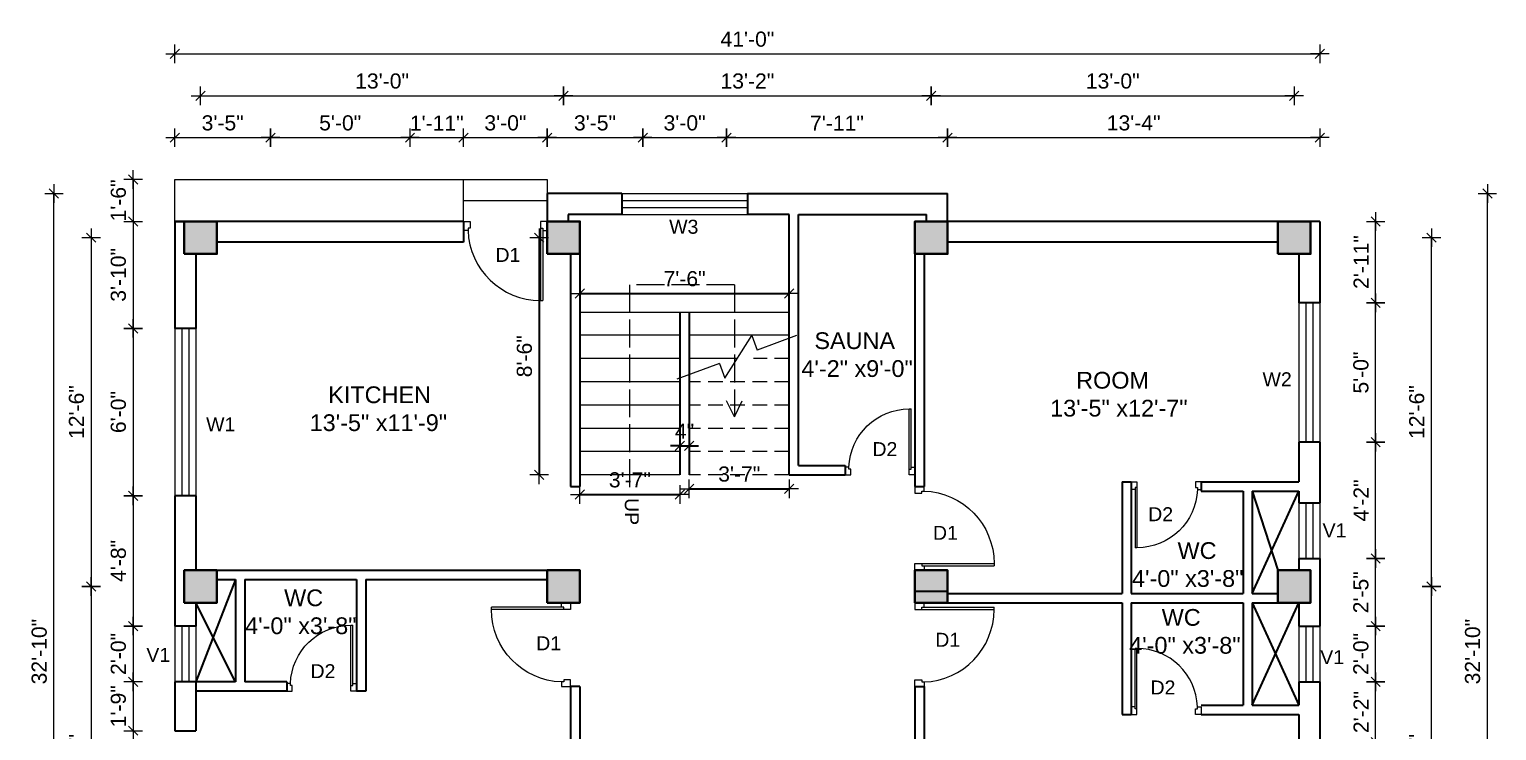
# Model space of a CAD drawing. Header units: inches. Extents: x 270915 to 273552, y 17064 to 18976.
# Drawn here: x 270915 to 271546, y 18674 to 18976 of the extents above; entities that cross this region are included whole.
import ezdxf

# ---------------------------------------------------------------- set-up
doc = ezdxf.new("R2010")
doc.units = ezdxf.units.IN
doc.header["$MEASUREMENT"] = 0
doc.header["$PDMODE"] = 35
doc.linetypes.add('ACAD_ISO02W100', pattern=[15, 12, -3])
doc.linetypes.add('DASHED', pattern=[19.05, 12.7, -6.35])
for name, color, linetype, lineweight in [('Column', 181, 'Continuous', 40), ('dimension', 141, 'Continuous', 18), ('Hatch', 9, 'Continuous', 9), ('Hidden', 254, 'ACAD_ISO02W100', 15), ('Stairs', 61, 'Continuous', 18), ('TEXT', 255, 'Continuous', 35), ('Walls', 11, 'Continuous', 35), ('Windows', 151, 'Continuous', 15)]:
    doc.layers.add(name, color=color, linetype=linetype, lineweight=lineweight)
doc.styles.add('arial', font='arial.ttf')
doc.styles.get("Standard").update_dxf_attribs({"font": 'arial.ttf'})
doc.dimstyles.new('1 96', dxfattribs={"dimtxt": 6.5, "dimasz": 4, "dimexe": 0, "dimexo": 0, "dimgap": 3, "dimtad": 1, "dimdec": 0, "dimzin": 11, "dimdsep": 46, "dimlunit": 3, "dimtxsty": 'arial', "dimblk": 'oblique', "dimcen": 4, "dimse1": 1, "dimse2": 1, "dimclrd": 256, "dimclre": 256, "dimclrt": 256, "dimadec": 0, "dimazin": 0, "dimtfac": 1, "dimtdec": 0, "dimtix": 1, "dimtmove": 0, "dimatfit": 3, "dimldrblk": 'Arrow2', "dimfxl": 1, "dimtolj": 1, "dimtzin": 0, "dimlwd": -1, "dimlwe": 9, "dimarcsym": 0})

# ---------------------------------------------------------------- blocks, each defined once
blk = doc.blocks.new('colm')
at = {"layer": 'Hatch'}
h = blk.add_hatch(color=256, dxfattribs=at)
h.dxf.hatch_style = 1
h.paths.add_polyline_path([(66705.71, 8319.73), (66705.71, 8307.73), (66717.71, 8307.73), (66717.71, 8319.73)])
at = {"layer": 'Column'}
blk.add_lwpolyline([(66705.71, 8307.73), (66717.71, 8307.73), (66717.71, 8319.73), (66705.71, 8319.73)], close=True, dxfattribs=at)
blk = doc.blocks.new('GFFGS')
at = {"layer": 'Windows'}
for p, q in [((97915.22, 19628.63), (97915.22, 19658.74)), ((97916.19, 19658.74), (97915.22, 19658.74)), ((97916.19, 19627.65), (97916.19, 19658.77)), ((97915.22, 19628.63), (97913.27, 19628.63)), ((97913.27, 19628.63), (97913.27, 19624.73)), ((97913.27, 19624.73), (97916.19, 19624.73)), ((97915.22, 19627.65), (97915.22, 19628.63)), ((97916.19, 19627.65), (97915.22, 19627.65)), ((97916.19, 19624.73), (97916.19, 19627.65)), ((97946.35, 19624.73), (97946.35, 19627.65)), ((97946.35, 19627.65), (97947.32, 19627.65)), ((97949.27, 19624.73), (97946.35, 19624.73)), ((97947.32, 19627.65), (97947.32, 19628.63)), ((97947.32, 19628.63), (97949.27, 19628.63)), ((97949.27, 19628.63), (97949.27, 19624.73))]:
    blk.add_line(p, q, dxfattribs=at)
blk.add_arc((97916.25, 19627.66), 31.08, 1.78005, 90.12347, dxfattribs=at)
blk = doc.blocks.new('oblique')
at = {"lineweight": 9}
for p, q in [((1, 0), (-1, 0)), ((-0.5, -0.5), (0.5, 0.5)), ((0, 1), (0, -1))]:
    blk.add_line(p, q, dxfattribs=at)
blk = doc.blocks.new('*D320')
at = {"layer": 'Defpoints', "color": 0, "transparency": 16777216}
for p in [(271145, 18947.5), (270989, 18893.5), (271145, 18893.5)]:
    blk.add_point(p, dxfattribs=at)
at = {"layer": 'dimension', "transparency": 16777216}
blk.add_line((270989, 18947.5), (271145, 18947.5), dxfattribs=at)
at = {"layer": 'dimension', "transparency": 16777216, "xscale": 4, "yscale": 4, "zscale": 4, "rotation": 180}
blk.add_blockref('oblique', (270989, 18947.5), dxfattribs=at)
at = {"layer": 'dimension', "transparency": 16777216, "xscale": 4, "yscale": 4, "zscale": 4}
blk.add_blockref('oblique', (271145, 18947.5), dxfattribs=at)
at = {"layer": 'dimension', "transparency": 16777216, "insert": (271067, 18953.82), "char_height": 6.5, "attachment_point": 5, "style": 'arial'}
blk.add_mtext('\\A1;13\'-0"', dxfattribs=at)
blk = doc.blocks.new('_Oblique')
at = {"color": 0, "linetype": 'ByBlock', "lineweight": -2}
blk.add_line((-0.5, -0.5), (0.5, 0.5), dxfattribs=at)
blk = doc.blocks.new('Arrow2')
for p, q in [((-4.1, 0.75), (-3.08, 0)), ((0, 0), (-4.1, 0.75)), ((-3.08, 0), (-4.1, -0.75)), ((-4.1, -0.75), (0, 0))]:
    blk.add_line(p, q)
blk.add_solid([(-4.1, 0.75), (0, 0), (-3.08, 0), (-4.1, -0.75)])
blk = doc.blocks.new('*D321')
at = {"layer": 'Defpoints', "color": 0, "transparency": 16777216}
for p in [(271303, 18947.5), (271145, 18893.5), (271303, 18893.5)]:
    blk.add_point(p, dxfattribs=at)
at = {"layer": 'dimension', "transparency": 16777216}
blk.add_line((271145, 18947.5), (271303, 18947.5), dxfattribs=at)
at = {"layer": 'dimension', "transparency": 16777216, "xscale": 4, "yscale": 4, "zscale": 4, "rotation": 180}
blk.add_blockref('oblique', (271145, 18947.5), dxfattribs=at)
at = {"layer": 'dimension', "transparency": 16777216, "xscale": 4, "yscale": 4, "zscale": 4}
blk.add_blockref('oblique', (271303, 18947.5), dxfattribs=at)
at = {"layer": 'dimension', "transparency": 16777216, "insert": (271224, 18953.82), "char_height": 6.5, "attachment_point": 5, "style": 'arial'}
blk.add_mtext('\\A1;13\'-2"', dxfattribs=at)
blk = doc.blocks.new('*D322')
at = {"layer": 'Defpoints', "color": 0, "transparency": 16777216}
for p in [(271459, 18947.5), (271303, 18893.5), (271459, 18893.5)]:
    blk.add_point(p, dxfattribs=at)
at = {"layer": 'dimension', "transparency": 16777216}
blk.add_line((271303, 18947.5), (271459, 18947.5), dxfattribs=at)
at = {"layer": 'dimension', "transparency": 16777216, "xscale": 4, "yscale": 4, "zscale": 4, "rotation": 180}
blk.add_blockref('oblique', (271303, 18947.5), dxfattribs=at)
at = {"layer": 'dimension', "transparency": 16777216, "xscale": 4, "yscale": 4, "zscale": 4}
blk.add_blockref('oblique', (271459, 18947.5), dxfattribs=at)
at = {"layer": 'dimension', "transparency": 16777216, "insert": (271381, 18953.82), "char_height": 6.5, "attachment_point": 5, "style": 'arial'}
blk.add_mtext('\\A1;13\'-0"', dxfattribs=at)
blk = doc.blocks.new('*D256')
at = {"layer": 'Defpoints', "color": 0, "transparency": 16777216}
for p in [(271470, 18965.5), (270978, 18893.5), (271470, 18893.5)]:
    blk.add_point(p, dxfattribs=at)
at = {"layer": 'dimension', "transparency": 16777216}
blk.add_line((270978, 18965.5), (271470, 18965.5), dxfattribs=at)
at = {"layer": 'dimension', "transparency": 16777216, "xscale": 4, "yscale": 4, "zscale": 4, "rotation": 180}
blk.add_blockref('oblique', (270978, 18965.5), dxfattribs=at)
at = {"layer": 'dimension', "transparency": 16777216, "xscale": 4, "yscale": 4, "zscale": 4}
blk.add_blockref('oblique', (271470, 18965.5), dxfattribs=at)
at = {"layer": 'dimension', "transparency": 16777216, "insert": (271224, 18971.82), "char_height": 6.5, "attachment_point": 5, "style": 'arial'}
blk.add_mtext('\\A1;41\'-0"', dxfattribs=at)
blk = doc.blocks.new('*D257')
at = {"layer": 'Defpoints', "color": 0, "transparency": 16777216}
for p in [(271019, 18929.5), (270978, 18893.5), (271019, 18893.5)]:
    blk.add_point(p, dxfattribs=at)
at = {"layer": 'dimension', "transparency": 16777216}
blk.add_line((270978, 18929.5), (271019, 18929.5), dxfattribs=at)
at = {"layer": 'dimension', "transparency": 16777216, "xscale": 4, "yscale": 4, "zscale": 4, "rotation": 180}
blk.add_blockref('oblique', (270978, 18929.5), dxfattribs=at)
at = {"layer": 'dimension', "transparency": 16777216, "xscale": 4, "yscale": 4, "zscale": 4}
blk.add_blockref('oblique', (271019, 18929.5), dxfattribs=at)
at = {"layer": 'dimension', "transparency": 16777216, "insert": (270998.5, 18935.82), "char_height": 6.5, "attachment_point": 5, "style": 'arial'}
blk.add_mtext('\\A1;3\'-5"', dxfattribs=at)
blk = doc.blocks.new('*D258')
at = {"layer": 'Defpoints', "color": 0, "transparency": 16777216}
for p in [(271079, 18929.5), (271019, 18893.5), (271079, 18893.5)]:
    blk.add_point(p, dxfattribs=at)
at = {"layer": 'dimension', "transparency": 16777216}
blk.add_line((271019, 18929.5), (271079, 18929.5), dxfattribs=at)
at = {"layer": 'dimension', "transparency": 16777216, "xscale": 4, "yscale": 4, "zscale": 4, "rotation": 180}
blk.add_blockref('oblique', (271019, 18929.5), dxfattribs=at)
at = {"layer": 'dimension', "transparency": 16777216, "xscale": 4, "yscale": 4, "zscale": 4}
blk.add_blockref('oblique', (271079, 18929.5), dxfattribs=at)
at = {"layer": 'dimension', "transparency": 16777216, "insert": (271049, 18935.82), "char_height": 6.5, "attachment_point": 5, "style": 'arial'}
blk.add_mtext('\\A1;5\'-0"', dxfattribs=at)
blk = doc.blocks.new('*D323')
at = {"layer": 'Defpoints', "color": 0, "transparency": 16777216}
for p in [(271102, 18929.5), (271079, 18893.5), (271102, 18893.5)]:
    blk.add_point(p, dxfattribs=at)
at = {"layer": 'dimension', "transparency": 16777216}
for p, q in [((271079, 18929.5), (271075, 18929.5)), ((271079, 18929.5), (271102, 18929.5)), ((271102, 18929.5), (271106, 18929.5))]:
    blk.add_line(p, q, dxfattribs=at)
at = {"layer": 'dimension', "transparency": 16777216, "xscale": 4, "yscale": 4, "zscale": 4}
blk.add_blockref('oblique', (271079, 18929.5), dxfattribs=at)
at = {"layer": 'dimension', "transparency": 16777216, "xscale": 4, "yscale": 4, "zscale": 4, "rotation": 180}
blk.add_blockref('oblique', (271102, 18929.5), dxfattribs=at)
at = {"layer": 'dimension', "transparency": 16777216, "insert": (271090.5, 18935.76), "char_height": 6.5, "attachment_point": 5, "style": 'arial'}
blk.add_mtext('\\A1;1\'-11"', dxfattribs=at)
blk = doc.blocks.new('*D324')
at = {"layer": 'Defpoints', "color": 0, "transparency": 16777216}
for p in [(271138, 18929.5), (271102, 18893.5), (271138, 18893.5)]:
    blk.add_point(p, dxfattribs=at)
at = {"layer": 'dimension', "transparency": 16777216}
blk.add_line((271102, 18929.5), (271138, 18929.5), dxfattribs=at)
at = {"layer": 'dimension', "transparency": 16777216, "xscale": 4, "yscale": 4, "zscale": 4, "rotation": 180}
blk.add_blockref('oblique', (271102, 18929.5), dxfattribs=at)
at = {"layer": 'dimension', "transparency": 16777216, "xscale": 4, "yscale": 4, "zscale": 4}
blk.add_blockref('oblique', (271138, 18929.5), dxfattribs=at)
at = {"layer": 'dimension', "transparency": 16777216, "insert": (271120, 18935.82), "char_height": 6.5, "attachment_point": 5, "style": 'arial'}
blk.add_mtext('\\A1;3\'-0"', dxfattribs=at)
blk = doc.blocks.new('*D325')
at = {"layer": 'Defpoints', "color": 0, "transparency": 16777216}
for p in [(271179, 18929.5), (271179, 18905.5), (271138, 18893.5)]:
    blk.add_point(p, dxfattribs=at)
at = {"layer": 'dimension', "transparency": 16777216}
blk.add_line((271138, 18929.5), (271179, 18929.5), dxfattribs=at)
at = {"layer": 'dimension', "transparency": 16777216, "xscale": 4, "yscale": 4, "zscale": 4, "rotation": 180}
blk.add_blockref('oblique', (271138, 18929.5), dxfattribs=at)
at = {"layer": 'dimension', "transparency": 16777216, "xscale": 4, "yscale": 4, "zscale": 4}
blk.add_blockref('oblique', (271179, 18929.5), dxfattribs=at)
at = {"layer": 'dimension', "transparency": 16777216, "insert": (271158.5, 18935.82), "char_height": 6.5, "attachment_point": 5, "style": 'arial'}
blk.add_mtext('\\A1;3\'-5"', dxfattribs=at)
blk = doc.blocks.new('*D326')
at = {"layer": 'Defpoints', "color": 0, "transparency": 16777216}
for p in [(271215, 18929.5), (271179, 18905.5), (271215, 18905.5)]:
    blk.add_point(p, dxfattribs=at)
at = {"layer": 'dimension', "transparency": 16777216}
blk.add_line((271179, 18929.5), (271215, 18929.5), dxfattribs=at)
at = {"layer": 'dimension', "transparency": 16777216, "xscale": 4, "yscale": 4, "zscale": 4, "rotation": 180}
blk.add_blockref('oblique', (271179, 18929.5), dxfattribs=at)
at = {"layer": 'dimension', "transparency": 16777216, "xscale": 4, "yscale": 4, "zscale": 4}
blk.add_blockref('oblique', (271215, 18929.5), dxfattribs=at)
at = {"layer": 'dimension', "transparency": 16777216, "insert": (271197, 18935.82), "char_height": 6.5, "attachment_point": 5, "style": 'arial'}
blk.add_mtext('\\A1;3\'-0"', dxfattribs=at)
blk = doc.blocks.new('*D327')
at = {"layer": 'Defpoints', "color": 0, "transparency": 16777216}
for p in [(271310, 18929.5), (271215, 18905.5), (271310, 18905.5)]:
    blk.add_point(p, dxfattribs=at)
at = {"layer": 'dimension', "transparency": 16777216}
blk.add_line((271215, 18929.5), (271310, 18929.5), dxfattribs=at)
at = {"layer": 'dimension', "transparency": 16777216, "xscale": 4, "yscale": 4, "zscale": 4, "rotation": 180}
blk.add_blockref('oblique', (271215, 18929.5), dxfattribs=at)
at = {"layer": 'dimension', "transparency": 16777216, "xscale": 4, "yscale": 4, "zscale": 4}
blk.add_blockref('oblique', (271310, 18929.5), dxfattribs=at)
at = {"layer": 'dimension', "transparency": 16777216, "insert": (271262.5, 18935.76), "char_height": 6.5, "attachment_point": 5, "style": 'arial'}
blk.add_mtext('\\A1;7\'-11"', dxfattribs=at)
blk = doc.blocks.new('*D328')
at = {"layer": 'Defpoints', "color": 0, "transparency": 16777216}
for p in [(271470, 18929.5), (271310, 18905.5), (271470, 18893.5)]:
    blk.add_point(p, dxfattribs=at)
at = {"layer": 'dimension', "transparency": 16777216}
blk.add_line((271310, 18929.5), (271470, 18929.5), dxfattribs=at)
at = {"layer": 'dimension', "transparency": 16777216, "xscale": 4, "yscale": 4, "zscale": 4, "rotation": 180}
blk.add_blockref('oblique', (271310, 18929.5), dxfattribs=at)
at = {"layer": 'dimension', "transparency": 16777216, "xscale": 4, "yscale": 4, "zscale": 4}
blk.add_blockref('oblique', (271470, 18929.5), dxfattribs=at)
at = {"layer": 'dimension', "transparency": 16777216, "insert": (271390, 18935.82), "char_height": 6.5, "attachment_point": 5, "style": 'arial'}
blk.add_mtext('\\A1;13\'-4"', dxfattribs=at)
blk = doc.blocks.new('*D329')
at = {"layer": 'Defpoints', "color": 0, "transparency": 16777216}
for p in [(270978, 18911.5), (270960, 18893.5), (270978, 18893.5)]:
    blk.add_point(p, dxfattribs=at)
at = {"layer": 'dimension', "transparency": 16777216}
for p, q in [((270960, 18911.5), (270960, 18915.5)), ((270960, 18911.5), (270960, 18893.5)), ((270960, 18893.5), (270960, 18889.5))]:
    blk.add_line(p, q, dxfattribs=at)
at = {"layer": 'dimension', "transparency": 16777216, "xscale": 4, "yscale": 4, "zscale": 4}
for p, rotation in [((270960, 18911.5), 270), ((270960, 18893.5), 90)]:
    blk.add_blockref('oblique', p, dxfattribs=dict(at, rotation=rotation))
at = {"layer": 'dimension', "transparency": 16777216, "insert": (270953.68, 18902.5), "char_height": 6.5, "attachment_point": 5, "rotation": 90, "style": 'arial'}
blk.add_mtext('\\A1;1\'-6"', dxfattribs=at)
blk = doc.blocks.new('*D330')
at = {"layer": 'Defpoints', "color": 0, "transparency": 16777216}
for p in [(270978, 18893.5), (270960, 18847.5), (270978, 18847.5)]:
    blk.add_point(p, dxfattribs=at)
at = {"layer": 'dimension', "transparency": 16777216}
blk.add_line((270960, 18893.5), (270960, 18847.5), dxfattribs=at)
at = {"layer": 'dimension', "transparency": 16777216, "xscale": 4, "yscale": 4, "zscale": 4}
for p, rotation in [((270960, 18893.5), 90), ((270960, 18847.5), 270)]:
    blk.add_blockref('oblique', p, dxfattribs=dict(at, rotation=rotation))
at = {"layer": 'dimension', "transparency": 16777216, "insert": (270953.68, 18870.5), "char_height": 6.5, "attachment_point": 5, "rotation": 90, "style": 'arial'}
blk.add_mtext('\\A1;3\'-10"', dxfattribs=at)
blk = doc.blocks.new('*D331')
at = {"layer": 'Defpoints', "color": 0, "transparency": 16777216}
for p in [(270978, 18847.5), (270960, 18775.5), (270978, 18775.5)]:
    blk.add_point(p, dxfattribs=at)
at = {"layer": 'dimension', "transparency": 16777216}
blk.add_line((270960, 18847.5), (270960, 18775.5), dxfattribs=at)
at = {"layer": 'dimension', "transparency": 16777216, "xscale": 4, "yscale": 4, "zscale": 4}
for p, rotation in [((270960, 18847.5), 90), ((270960, 18775.5), 270)]:
    blk.add_blockref('oblique', p, dxfattribs=dict(at, rotation=rotation))
at = {"layer": 'dimension', "transparency": 16777216, "insert": (270953.68, 18811.5), "char_height": 6.5, "attachment_point": 5, "rotation": 90, "style": 'arial'}
blk.add_mtext('\\A1;6\'-0"', dxfattribs=at)
blk = doc.blocks.new('*D332')
at = {"layer": 'Defpoints', "color": 0, "transparency": 16777216}
for p in [(270978, 18775.5), (270960, 18719.5), (270978, 18719.5)]:
    blk.add_point(p, dxfattribs=at)
at = {"layer": 'dimension', "transparency": 16777216}
blk.add_line((270960, 18775.5), (270960, 18719.5), dxfattribs=at)
at = {"layer": 'dimension', "transparency": 16777216, "xscale": 4, "yscale": 4, "zscale": 4}
for p, rotation in [((270960, 18775.5), 90), ((270960, 18719.5), 270)]:
    blk.add_blockref('oblique', p, dxfattribs=dict(at, rotation=rotation))
at = {"layer": 'dimension', "transparency": 16777216, "insert": (270953.68, 18747.5), "char_height": 6.5, "attachment_point": 5, "rotation": 90, "style": 'arial'}
blk.add_mtext('\\A1;4\'-8"', dxfattribs=at)
blk = doc.blocks.new('*D333')
at = {"layer": 'Defpoints', "color": 0, "transparency": 16777216}
for p in [(270978, 18719.5), (270960, 18695.5), (270978, 18695.5)]:
    blk.add_point(p, dxfattribs=at)
at = {"layer": 'dimension', "transparency": 16777216}
blk.add_line((270960, 18719.5), (270960, 18695.5), dxfattribs=at)
at = {"layer": 'dimension', "transparency": 16777216, "xscale": 4, "yscale": 4, "zscale": 4}
for p, rotation in [((270960, 18719.5), 90), ((270960, 18695.5), 270)]:
    blk.add_blockref('oblique', p, dxfattribs=dict(at, rotation=rotation))
at = {"layer": 'dimension', "transparency": 16777216, "insert": (270953.68, 18707.5), "char_height": 6.5, "attachment_point": 5, "rotation": 90, "style": 'arial'}
blk.add_mtext('\\A1;2\'-0"', dxfattribs=at)
blk = doc.blocks.new('*D334')
at = {"layer": 'Defpoints', "color": 0, "transparency": 16777216}
for p in [(270978, 18695.5), (270960, 18674.5), (270978, 18674.5)]:
    blk.add_point(p, dxfattribs=at)
at = {"layer": 'dimension', "transparency": 16777216}
for p, q in [((270960, 18695.5), (270960, 18699.5)), ((270960, 18695.5), (270960, 18674.5)), ((270960, 18674.5), (270960, 18670.5))]:
    blk.add_line(p, q, dxfattribs=at)
at = {"layer": 'dimension', "transparency": 16777216, "xscale": 4, "yscale": 4, "zscale": 4}
for p, rotation in [((270960, 18695.5), 270), ((270960, 18674.5), 90)]:
    blk.add_blockref('oblique', p, dxfattribs=dict(at, rotation=rotation))
at = {"layer": 'dimension', "transparency": 16777216, "insert": (270953.68, 18685), "char_height": 6.5, "attachment_point": 5, "rotation": 90, "style": 'arial'}
blk.add_mtext('\\A1;1\'-9"', dxfattribs=at)
blk = doc.blocks.new('*D335')
at = {"layer": 'Defpoints', "color": 0, "transparency": 16777216}
for p in [(270978, 18674.5), (270960, 18614.5), (270978, 18614.5)]:
    blk.add_point(p, dxfattribs=at)
at = {"layer": 'dimension', "transparency": 16777216}
blk.add_line((270960, 18674.5), (270960, 18614.5), dxfattribs=at)
at = {"layer": 'dimension', "transparency": 16777216, "xscale": 4, "yscale": 4, "zscale": 4}
for p, rotation in [((270960, 18674.5), 90), ((270960, 18614.5), 270)]:
    blk.add_blockref('oblique', p, dxfattribs=dict(at, rotation=rotation))
at = {"layer": 'dimension', "transparency": 16777216, "insert": (270953.68, 18644.5), "char_height": 6.5, "attachment_point": 5, "rotation": 90, "style": 'arial'}
blk.add_mtext('\\A1;5\'-0"', dxfattribs=at)
blk = doc.blocks.new('*D337')
at = {"layer": 'Defpoints', "color": 0, "transparency": 16777216}
for p in [(270982, 18886.5), (270942, 18736.5), (270982, 18736.5)]:
    blk.add_point(p, dxfattribs=at)
at = {"layer": 'dimension', "transparency": 16777216}
blk.add_line((270942, 18886.5), (270942, 18736.5), dxfattribs=at)
at = {"layer": 'dimension', "transparency": 16777216, "xscale": 4, "yscale": 4, "zscale": 4}
for p, rotation in [((270942, 18886.5), 90), ((270942, 18736.5), 270)]:
    blk.add_blockref('oblique', p, dxfattribs=dict(at, rotation=rotation))
at = {"layer": 'dimension', "transparency": 16777216, "insert": (270935.68, 18811.5), "char_height": 6.5, "attachment_point": 5, "rotation": 90, "style": 'arial'}
blk.add_mtext('\\A1;12\'-6"', dxfattribs=at)
blk = doc.blocks.new('*D338')
at = {"layer": 'Defpoints', "color": 0, "transparency": 16777216}
for p in [(270982, 18736.5), (270942, 18586.5), (270982, 18586.5)]:
    blk.add_point(p, dxfattribs=at)
at = {"layer": 'dimension', "transparency": 16777216}
blk.add_line((270942, 18736.5), (270942, 18586.5), dxfattribs=at)
at = {"layer": 'dimension', "transparency": 16777216, "xscale": 4, "yscale": 4, "zscale": 4}
for p, rotation in [((270942, 18736.5), 90), ((270942, 18586.5), 270)]:
    blk.add_blockref('oblique', p, dxfattribs=dict(at, rotation=rotation))
at = {"layer": 'dimension', "transparency": 16777216, "insert": (270935.68, 18661.5), "char_height": 6.5, "attachment_point": 5, "rotation": 90, "style": 'arial'}
blk.add_mtext('\\A1;12\'-6"', dxfattribs=at)
blk = doc.blocks.new('*D340')
at = {"layer": 'Defpoints', "color": 0, "transparency": 16777216}
for p in [(270926, 18905.5), (271224, 18905.5), (271224, 18511.5)]:
    blk.add_point(p, dxfattribs=at)
at = {"layer": 'dimension', "transparency": 16777216}
blk.add_line((270926, 18511.5), (270926, 18905.5), dxfattribs=at)
at = {"layer": 'dimension', "transparency": 16777216, "xscale": 4, "yscale": 4, "zscale": 4}
for p, rotation in [((270926, 18905.5), 90), ((270926, 18511.5), 270)]:
    blk.add_blockref('oblique', p, dxfattribs=dict(at, rotation=rotation))
at = {"layer": 'dimension', "transparency": 16777216, "insert": (270919.68, 18708.5), "char_height": 6.5, "attachment_point": 5, "rotation": 90, "style": 'arial'}
blk.add_mtext('\\A1;32\'-10"', dxfattribs=at)
blk = doc.blocks.new('*D311')
at = {"layer": 'Defpoints', "color": 0, "transparency": 16777216}
for p in [(271470, 18695.5), (271494, 18695.5), (271470, 18669.5)]:
    blk.add_point(p, dxfattribs=at)
at = {"layer": 'dimension', "transparency": 16777216}
blk.add_line((271494, 18669.5), (271494, 18695.5), dxfattribs=at)
at = {"layer": 'dimension', "transparency": 16777216, "xscale": 4, "yscale": 4, "zscale": 4}
for p, rotation in [((271494, 18695.5), 90), ((271494, 18669.5), 270)]:
    blk.add_blockref('oblique', p, dxfattribs=dict(at, rotation=rotation))
at = {"layer": 'dimension', "transparency": 16777216, "insert": (271487.74, 18682.5), "char_height": 6.5, "attachment_point": 5, "rotation": 90, "style": 'arial'}
blk.add_mtext('\\A1;2\'-2"', dxfattribs=at)
blk = doc.blocks.new('*D312')
at = {"layer": 'Defpoints', "color": 0, "transparency": 16777216}
for p in [(271470, 18719.5), (271494, 18719.5), (271470, 18695.5)]:
    blk.add_point(p, dxfattribs=at)
at = {"layer": 'dimension', "transparency": 16777216}
blk.add_line((271494, 18695.5), (271494, 18719.5), dxfattribs=at)
at = {"layer": 'dimension', "transparency": 16777216, "xscale": 4, "yscale": 4, "zscale": 4}
for p, rotation in [((271494, 18719.5), 90), ((271494, 18695.5), 270)]:
    blk.add_blockref('oblique', p, dxfattribs=dict(at, rotation=rotation))
at = {"layer": 'dimension', "transparency": 16777216, "insert": (271487.68, 18707.5), "char_height": 6.5, "attachment_point": 5, "rotation": 90, "style": 'arial'}
blk.add_mtext('\\A1;2\'-0"', dxfattribs=at)
blk = doc.blocks.new('*D313')
at = {"layer": 'Defpoints', "color": 0, "transparency": 16777216}
for p in [(271470, 18748.5), (271494, 18748.5), (271470, 18719.5)]:
    blk.add_point(p, dxfattribs=at)
at = {"layer": 'dimension', "transparency": 16777216}
blk.add_line((271494, 18719.5), (271494, 18748.5), dxfattribs=at)
at = {"layer": 'dimension', "transparency": 16777216, "xscale": 4, "yscale": 4, "zscale": 4}
for p, rotation in [((271494, 18748.5), 90), ((271494, 18719.5), 270)]:
    blk.add_blockref('oblique', p, dxfattribs=dict(at, rotation=rotation))
at = {"layer": 'dimension', "transparency": 16777216, "insert": (271487.68, 18734), "char_height": 6.5, "attachment_point": 5, "rotation": 90, "style": 'arial'}
blk.add_mtext('\\A1;2\'-5"', dxfattribs=at)
blk = doc.blocks.new('*D314')
at = {"layer": 'Defpoints', "color": 0, "transparency": 16777216}
for p in [(271470, 18798.5), (271494, 18798.5), (271470, 18748.5)]:
    blk.add_point(p, dxfattribs=at)
at = {"layer": 'dimension', "transparency": 16777216}
blk.add_line((271494, 18748.5), (271494, 18798.5), dxfattribs=at)
at = {"layer": 'dimension', "transparency": 16777216, "xscale": 4, "yscale": 4, "zscale": 4}
for p, rotation in [((271494, 18798.5), 90), ((271494, 18748.5), 270)]:
    blk.add_blockref('oblique', p, dxfattribs=dict(at, rotation=rotation))
at = {"layer": 'dimension', "transparency": 16777216, "insert": (271487.74, 18773.5), "char_height": 6.5, "attachment_point": 5, "rotation": 90, "style": 'arial'}
blk.add_mtext('\\A1;4\'-2"', dxfattribs=at)
blk = doc.blocks.new('*D315')
at = {"layer": 'Defpoints', "color": 0, "transparency": 16777216}
for p in [(271470, 18858.5), (271494, 18858.5), (271470, 18798.5)]:
    blk.add_point(p, dxfattribs=at)
at = {"layer": 'dimension', "transparency": 16777216}
blk.add_line((271494, 18798.5), (271494, 18858.5), dxfattribs=at)
at = {"layer": 'dimension', "transparency": 16777216, "xscale": 4, "yscale": 4, "zscale": 4}
for p, rotation in [((271494, 18858.5), 90), ((271494, 18798.5), 270)]:
    blk.add_blockref('oblique', p, dxfattribs=dict(at, rotation=rotation))
at = {"layer": 'dimension', "transparency": 16777216, "insert": (271487.68, 18828.5), "char_height": 6.5, "attachment_point": 5, "rotation": 90, "style": 'arial'}
blk.add_mtext('\\A1;5\'-0"', dxfattribs=at)
blk = doc.blocks.new('*D316')
at = {"layer": 'Defpoints', "color": 0, "transparency": 16777216}
for p in [(271470, 18893.5), (271494, 18893.5), (271470, 18858.5)]:
    blk.add_point(p, dxfattribs=at)
at = {"layer": 'dimension', "transparency": 16777216}
blk.add_line((271494, 18858.5), (271494, 18893.5), dxfattribs=at)
at = {"layer": 'dimension', "transparency": 16777216, "xscale": 4, "yscale": 4, "zscale": 4}
for p, rotation in [((271494, 18893.5), 90), ((271494, 18858.5), 270)]:
    blk.add_blockref('oblique', p, dxfattribs=dict(at, rotation=rotation))
at = {"layer": 'dimension', "transparency": 16777216, "insert": (271487.74, 18876), "char_height": 6.5, "attachment_point": 5, "rotation": 90, "style": 'arial'}
blk.add_mtext('\\A1;2\'-11"', dxfattribs=at)
blk = doc.blocks.new('*D317')
at = {"layer": 'Defpoints', "color": 0, "transparency": 16777216}
for p in [(271466, 18736.5), (271518, 18736.5), (271466, 18586.5)]:
    blk.add_point(p, dxfattribs=at)
at = {"layer": 'dimension', "transparency": 16777216}
blk.add_line((271518, 18586.5), (271518, 18736.5), dxfattribs=at)
at = {"layer": 'dimension', "transparency": 16777216, "xscale": 4, "yscale": 4, "zscale": 4}
for p, rotation in [((271518, 18736.5), 90), ((271518, 18586.5), 270)]:
    blk.add_blockref('oblique', p, dxfattribs=dict(at, rotation=rotation))
at = {"layer": 'dimension', "transparency": 16777216, "insert": (271511.68, 18661.5), "char_height": 6.5, "attachment_point": 5, "rotation": 90, "style": 'arial'}
blk.add_mtext('\\A1;12\'-6"', dxfattribs=at)
blk = doc.blocks.new('*D318')
at = {"layer": 'Defpoints', "color": 0, "transparency": 16777216}
for p in [(271466, 18886.5), (271518, 18886.5), (271466, 18736.5)]:
    blk.add_point(p, dxfattribs=at)
at = {"layer": 'dimension', "transparency": 16777216}
blk.add_line((271518, 18736.5), (271518, 18886.5), dxfattribs=at)
at = {"layer": 'dimension', "transparency": 16777216, "xscale": 4, "yscale": 4, "zscale": 4}
for p, rotation in [((271518, 18886.5), 90), ((271518, 18736.5), 270)]:
    blk.add_blockref('oblique', p, dxfattribs=dict(at, rotation=rotation))
at = {"layer": 'dimension', "transparency": 16777216, "insert": (271511.68, 18811.5), "char_height": 6.5, "attachment_point": 5, "rotation": 90, "style": 'arial'}
blk.add_mtext('\\A1;12\'-6"', dxfattribs=at)
blk = doc.blocks.new('*D319')
at = {"layer": 'Defpoints', "color": 0, "transparency": 16777216}
for p in [(271310, 18905.5), (271542, 18905.5), (271310, 18511.5)]:
    blk.add_point(p, dxfattribs=at)
at = {"layer": 'dimension', "transparency": 16777216}
blk.add_line((271542, 18511.5), (271542, 18905.5), dxfattribs=at)
at = {"layer": 'dimension', "transparency": 16777216, "xscale": 4, "yscale": 4, "zscale": 4}
for p, rotation in [((271542, 18905.5), 90), ((271542, 18511.5), 270)]:
    blk.add_blockref('oblique', p, dxfattribs=dict(at, rotation=rotation))
at = {"layer": 'dimension', "transparency": 16777216, "insert": (271535.68, 18708.5), "char_height": 6.5, "attachment_point": 5, "rotation": 90, "style": 'arial'}
blk.add_mtext('\\A1;32\'-10"', dxfattribs=at)
blk = doc.blocks.new('*D454')
at = {"layer": 'Defpoints', "color": 0, "transparency": 16777216}
for p in [(271152, 18784.5), (271195, 18784.5), (271195, 18776)]:
    blk.add_point(p, dxfattribs=at)
at = {"layer": 'Walls', "transparency": 16777216}
blk.add_line((271152, 18776), (271195, 18776), dxfattribs=at)
at = {"layer": 'Walls', "transparency": 16777216, "xscale": 4, "yscale": 4, "zscale": 4, "rotation": 180}
blk.add_blockref('oblique', (271152, 18776), dxfattribs=at)
at = {"layer": 'Walls', "transparency": 16777216, "xscale": 4, "yscale": 4, "zscale": 4}
blk.add_blockref('oblique', (271195, 18776), dxfattribs=at)
at = {"layer": 'Walls', "transparency": 16777216, "insert": (271173.5, 18782.32), "char_height": 6.5, "attachment_point": 5, "style": 'arial'}
blk.add_mtext('\\A1;3\'-7"', dxfattribs=at)
blk = doc.blocks.new('*D274')
at = {"layer": 'Defpoints', "color": 0, "transparency": 16777216}
for p in [(271242, 18862.5), (271152, 18854.5), (271242, 18854.5)]:
    blk.add_point(p, dxfattribs=at)
at = {"layer": 'Walls', "transparency": 16777216}
blk.add_line((271152, 18862.5), (271242, 18862.5), dxfattribs=at)
at = {"layer": 'Walls', "transparency": 16777216, "xscale": 4, "yscale": 4, "zscale": 4, "rotation": 180}
blk.add_blockref('oblique', (271152, 18862.5), dxfattribs=at)
at = {"layer": 'Walls', "transparency": 16777216, "xscale": 4, "yscale": 4, "zscale": 4}
blk.add_blockref('oblique', (271242, 18862.5), dxfattribs=at)
at = {"layer": 'Walls', "transparency": 16777216, "insert": (271197, 18868.82), "char_height": 6.5, "attachment_point": 5, "style": 'arial'}
blk.add_mtext('\\A1;7\'-6"', dxfattribs=at)
blk = doc.blocks.new('*D275')
at = {"layer": 'Defpoints', "color": 0, "transparency": 16777216}
for p in [(271152, 18886.5), (271134.5, 18784.5), (271152, 18784.5)]:
    blk.add_point(p, dxfattribs=at)
at = {"layer": 'Walls', "transparency": 16777216}
blk.add_line((271134.5, 18886.5), (271134.5, 18784.5), dxfattribs=at)
at = {"layer": 'Walls', "transparency": 16777216, "xscale": 4, "yscale": 4, "zscale": 4}
for p, rotation in [((271134.5, 18886.5), 90), ((271134.5, 18784.5), 270)]:
    blk.add_blockref('oblique', p, dxfattribs=dict(at, rotation=rotation))
at = {"layer": 'Walls', "transparency": 16777216, "insert": (271128.18, 18835.5), "char_height": 6.5, "attachment_point": 5, "rotation": 90, "style": 'arial'}
blk.add_mtext('\\A1;8\'-6"', dxfattribs=at)
blk = doc.blocks.new('*D276')
at = {"layer": 'Defpoints', "color": 0, "transparency": 16777216}
for p in [(271195, 18794.5), (271199, 18797), (271199, 18794.5)]:
    blk.add_point(p, dxfattribs=at)
at = {"layer": 'Walls', "transparency": 16777216}
for p, q in [((271195, 18797), (271191, 18797)), ((271195, 18797), (271199, 18797)), ((271199, 18797), (271203, 18797))]:
    blk.add_line(p, q, dxfattribs=at)
at = {"layer": 'Walls', "transparency": 16777216, "xscale": 4, "yscale": 4, "zscale": 4}
blk.add_blockref('oblique', (271195, 18797), dxfattribs=at)
at = {"layer": 'Walls', "transparency": 16777216, "xscale": 4, "yscale": 4, "zscale": 4, "rotation": 180}
blk.add_blockref('oblique', (271199, 18797), dxfattribs=at)
at = {"layer": 'Walls', "transparency": 16777216, "insert": (271197, 18803.25), "char_height": 6.5, "attachment_point": 5, "style": 'arial'}
blk.add_mtext('\\A1;4"', dxfattribs=at)
blk = doc.blocks.new('*D277')
at = {"layer": 'Defpoints', "color": 0, "transparency": 16777216}
for p in [(271199, 18784.5), (271242, 18784.5), (271242, 18778.5)]:
    blk.add_point(p, dxfattribs=at)
at = {"layer": 'Walls', "transparency": 16777216}
blk.add_line((271199, 18778.5), (271242, 18778.5), dxfattribs=at)
at = {"layer": 'Walls', "transparency": 16777216, "xscale": 4, "yscale": 4, "zscale": 4, "rotation": 180}
blk.add_blockref('oblique', (271199, 18778.5), dxfattribs=at)
at = {"layer": 'Walls', "transparency": 16777216, "xscale": 4, "yscale": 4, "zscale": 4}
blk.add_blockref('oblique', (271242, 18778.5), dxfattribs=at)
at = {"layer": 'Walls', "transparency": 16777216, "insert": (271220.5, 18784.82), "char_height": 6.5, "attachment_point": 5, "style": 'arial'}
blk.add_mtext('\\A1;3\'-7"', dxfattribs=at)

msp = doc.modelspace()

# ---------------------------------------------------------------- linework, layer by layer
at = {"layer": 'Column'}
for points in [[(270982, 18879.5), (270996, 18879.5), (270996, 18893.5), (270982, 18893.5)], [(271138, 18879.5), (271152, 18879.5), (271152, 18893.5), (271138, 18893.5)], [(271296, 18879.5), (271310, 18879.5), (271310, 18893.5), (271296, 18893.5)], [(271452, 18879.5), (271466, 18879.5), (271466, 18893.5), (271452, 18893.5)], [(270982, 18729.5), (270996, 18729.5), (270996, 18743.5), (270982, 18743.5)], [(271138, 18729.5), (271152, 18729.5), (271152, 18743.5), (271138, 18743.5)], [(271296, 18729.5), (271310, 18729.5), (271310, 18743.5), (271296, 18743.5)], [(271452, 18729.5), (271466, 18729.5), (271466, 18743.5), (271452, 18743.5)]]:
    msp.add_lwpolyline(points, close=True, dxfattribs=at)
at = {"layer": 'Hidden'}
for p, q in [((271218.4, 18866.27), (271173.4, 18866.27)), ((271173.4, 18866.27), (271173.4, 18775.82)), ((271218.4, 18866.27), (271218.4, 18809.39)), ((271218.4, 18809.39), (271214.98, 18816.32)), ((271218.4, 18809.39), (271221.82, 18816.32))]:
    msp.add_line(p, q, dxfattribs=at)
at = {"layer": 'Stairs'}
for p, q in [((270978, 18893.5), (270978, 18911.5)), ((270978, 18911.5), (271138, 18911.5)), ((271102, 18893.5), (271102, 18911.5)), ((271138, 18911.5), (271138, 18905.5)), ((271102, 18902.5), (271138, 18902.5)), ((271152, 18854.5), (271242, 18854.5)), ((271195, 18844.5), (271152, 18844.5)), ((271242, 18844.5), (271199, 18844.5)), ((271214.3, 18826.03), (271225.86, 18844.48)), ((271225.86, 18844.48), (271228.14, 18838.19)), ((271245.16, 18844.37), (271228.14, 18838.19)), ((271195, 18834.5), (271152, 18834.5)), ((271212.01, 18832.33), (271193.61, 18825.64)), ((271219.6, 18834.5), (271199, 18834.5)), ((271212.01, 18832.33), (271214.3, 18826.03)), ((271195, 18824.5), (271152, 18824.5)), ((271195, 18814.5), (271152, 18814.5)), ((271195, 18804.5), (271152, 18804.5)), ((271195, 18794.5), (271152, 18794.5)), ((271195, 18784.5), (271152, 18784.5))]:
    msp.add_line(p, q, dxfattribs=at)
at = {"layer": 'Stairs', "linetype": 'DASHED', "ltscale": 0.5}
for p, q in [((271242, 18834.5), (271226.56, 18834.5)), ((271242, 18824.5), (271199, 18824.5)), ((271242, 18814.5), (271199, 18814.5)), ((271242, 18804.5), (271199, 18804.5)), ((271242, 18794.5), (271199, 18794.5)), ((271242, 18784.5), (271199, 18784.5))]:
    msp.add_line(p, q, dxfattribs=at)
at = {"layer": 'Walls'}
for p, q in [((271170, 18905.5), (271138, 18905.5)), ((271138, 18905.5), (271138, 18893.5)), ((271170, 18905.5), (271170, 18896.5)), ((271224, 18905.5), (271224, 18896.5)), ((271224, 18905.5), (271310, 18905.5)), ((271310, 18893.5), (271310, 18905.5)), ((271102, 18893.5), (270978, 18893.5)), ((270978, 18893.5), (270978, 18847.5)), ((270978, 18893.5), (270996, 18893.5)), ((271102, 18893.5), (271102, 18884.5)), ((271170, 18896.5), (271147, 18896.5)), ((271147, 18896.5), (271147, 18893.5)), ((271242, 18896.5), (271224, 18896.5)), ((271242, 18784.5), (271242, 18896.5)), ((271246, 18788.5), (271246, 18896.5)), ((271246, 18896.5), (271301, 18896.5)), ((271470, 18893.5), (271296, 18893.5)), ((271301, 18893.5), (271301, 18896.5)), ((271470, 18893.5), (271470, 18858.5)), ((271102, 18884.5), (270996, 18884.5)), ((271452, 18884.5), (271310, 18884.5)), ((270987, 18879.5), (270987, 18847.5)), ((271148, 18879.5), (271148, 18779.5)), ((271152, 18879.5), (271152, 18779.5)), ((271296, 18879.5), (271296, 18779.5)), ((271300, 18879.5), (271300, 18779.5)), ((271461, 18879.5), (271461, 18858.5)), ((271470, 18858.5), (271461, 18858.5)), ((271195, 18854.5), (271195, 18784.5)), ((271199, 18854.5), (271199, 18784.5)), ((270987, 18847.5), (270978, 18847.5)), ((271461, 18798.5), (271461, 18781.5)), ((271470, 18798.5), (271461, 18798.5)), ((271470, 18798.5), (271470, 18772.5)), ((271246, 18788.5), (271266, 18788.5)), ((271266, 18788.5), (271266, 18784.5)), ((271148, 18779.5), (271152, 18779.5)), ((271242, 18784.5), (271266, 18784.5)), ((271296, 18779.5), (271300, 18779.5)), ((271385, 18781.5), (271389, 18781.5)), ((271385, 18781.5), (271385, 18733.5)), ((271389, 18781.5), (271389, 18733.5)), ((271419, 18781.5), (271461, 18781.5)), ((271419, 18781.5), (271419, 18777.5)), ((270978, 18775.5), (270978, 18719.5)), ((270987, 18775.5), (270978, 18775.5)), ((270987, 18775.5), (270987, 18743.5)), ((271419, 18777.5), (271437, 18777.5)), ((271437, 18777.5), (271437, 18733.5)), ((271441, 18777.5), (271461, 18777.5)), ((271441, 18777.5), (271441, 18733.5)), ((271441, 18733.5), (271461, 18777.5)), ((271441, 18777.5), (271452, 18743.5)), ((271461, 18777.5), (271461, 18772.5)), ((271461, 18772.5), (271470, 18772.5)), ((271461, 18748.5), (271461, 18743.5)), ((271461, 18748.5), (271470, 18748.5)), ((271470, 18748.5), (271470, 18719.5)), ((270996, 18743.5), (271138, 18743.5)), ((271004, 18739.5), (270987, 18695.5)), ((270996, 18739.5), (271004, 18739.5)), ((271004, 18739.5), (271004, 18695.5)), ((271008, 18739.5), (271056, 18739.5)), ((271008, 18739.5), (271008, 18695.5)), ((271056, 18739.5), (271056, 18691.5)), ((271060, 18739.5), (271138, 18739.5)), ((271060, 18739.5), (271060, 18691.5)), ((270987, 18729.5), (270987, 18719.5)), ((271004, 18695.5), (270987, 18729.5)), ((271296, 18734.5), (271310, 18734.5)), ((271310, 18733.5), (271385, 18733.5)), ((271310, 18729.5), (271385, 18729.5)), ((271385, 18729.5), (271385, 18681.5)), ((271389, 18733.5), (271437, 18733.5)), ((271389, 18729.5), (271437, 18729.5)), ((271389, 18729.5), (271389, 18681.5)), ((271437, 18729.5), (271437, 18685.5)), ((271441, 18733.5), (271452, 18733.5)), ((271441, 18729.5), (271452, 18729.5)), ((271441, 18729.5), (271441, 18685.5)), ((271441, 18685.5), (271461, 18729.5)), ((271441, 18729.5), (271461, 18685.5)), ((271461, 18729.5), (271461, 18719.5)), ((270987, 18719.5), (270978, 18719.5)), ((271461, 18719.5), (271470, 18719.5)), ((270978, 18695.5), (270978, 18674.5)), ((270987, 18695.5), (270978, 18695.5)), ((270987, 18695.5), (270987, 18674.5)), ((271004, 18695.5), (270987, 18695.5)), ((271026, 18691.5), (270987, 18691.5)), ((271026, 18695.5), (271008, 18695.5)), ((271026, 18695.5), (271026, 18691.5)), ((271060, 18691.5), (271056, 18691.5)), ((271148, 18693.5), (271148, 18593.5)), ((271152, 18693.5), (271148, 18693.5)), ((271152, 18693.5), (271152, 18593.5)), ((271296, 18693.5), (271296, 18593.5)), ((271296, 18693.5), (271300, 18693.5)), ((271300, 18693.5), (271300, 18593.5)), ((271461, 18695.5), (271461, 18685.5)), ((271461, 18695.5), (271470, 18695.5)), ((271470, 18695.5), (271470, 18669.5)), ((271419, 18685.5), (271437, 18685.5)), ((271441, 18685.5), (271461, 18685.5)), ((271385, 18681.5), (271389, 18681.5)), ((271419, 18681.5), (271461, 18681.5)), ((271461, 18681.5), (271461, 18669.5)), ((270978, 18674.5), (270987, 18674.5))]:
    msp.add_line(p, q, dxfattribs=at)
at = {"layer": 'Windows'}
for p, q in [((271170, 18905.5), (271224, 18905.5)), ((271170, 18902.5), (271224, 18902.5)), ((271170, 18899.5), (271224, 18899.5)), ((271170, 18896.5), (271224, 18896.5)), ((271461, 18858.5), (271461, 18798.5)), ((271464, 18858.5), (271464, 18798.5)), ((271467, 18858.5), (271467, 18798.5)), ((271470, 18858.5), (271470, 18798.5)), ((270978, 18847.5), (270978, 18775.5)), ((270981, 18847.5), (270981, 18775.5)), ((270984, 18847.5), (270984, 18775.5)), ((270987, 18847.5), (270987, 18775.5)), ((271461, 18772.5), (271461, 18748.5)), ((271464, 18772.5), (271464, 18748.5)), ((271467, 18772.5), (271467, 18748.5)), ((271470, 18772.5), (271470, 18748.5)), ((270978, 18719.5), (270978, 18695.5)), ((270981, 18719.5), (270981, 18695.5)), ((270984, 18719.5), (270984, 18695.5)), ((270987, 18719.5), (270987, 18695.5)), ((271461, 18719.5), (271461, 18695.5)), ((271464, 18719.5), (271464, 18695.5)), ((271467, 18719.5), (271467, 18695.5)), ((271470, 18719.5), (271470, 18695.5))]:
    msp.add_line(p, q, dxfattribs=at)

# ---------------------------------------------------------------- block references
at = {"layer": 'Column', "xscale": 1.166666666668081, "yscale": 1.166666666668081, "zscale": 1.166666666668081}
for p in [(193158.68, 9187.15), (193314.68, 9187.15), (193472.68, 9187.15), (193628.68, 9187.15), (193158.68, 9037.15), (193314.68, 9037.15), (193472.68, 9037.15), (193628.68, 9037.15)]:
    msp.add_blockref('colm', p, dxfattribs=at)
at = {"layer": 'Windows'}
for p, rotation in [((369051.27, 38518.23), 180), ((251671.27, 116642.77), 270)]:
    msp.add_blockref('GFFGS', p, dxfattribs=dict(at, rotation=rotation))
at = {"layer": 'Windows', "yscale": 0.8333333333333334, "zscale": 0.8333333333333334}
for p, xscale in [((352890.39, 2430.56), -0.8333333333333334), ((352650.39, 2337.56), -0.8333333333333334), ((189794.61, 2327.56), 0.8333333333333334)]:
    msp.add_blockref('GFFGS', p, dxfattribs=dict(at, xscale=xscale))
at = {"layer": 'Windows', "xscale": -1}
for p, rotation in [((251671.27, -79169.77), 270), ((290772.73, 116642.77), 90)]:
    msp.add_blockref('GFFGS', p, dxfattribs=dict(at, rotation=rotation))
at = {"layer": 'Windows', "xscale": -0.8333333333333334, "yscale": 0.8333333333333334, "zscale": 0.8333333333333334, "rotation": 180}
msp.add_blockref('GFFGS', (189794.61, 35135.44), dxfattribs=at)

# ---------------------------------------------------------------- texts
at = {"layer": 'TEXT'}
for s, width, gutter_width, heights, insert, char_height, attachment_point in [('W3', 18.7269, 1, [0], (271202.95, 18888.1), 6, 9), ('D1', 18.7269, 1, [0], (271126.45, 18876.08), 6, 9), ('                  SAUNA\\P                4\'-2" x9\'-0"', 134.7361, 1.2, [0], (271202.5, 18826.5), 7.2, 7), ('                  ROOM\\P              13\'-5" x12\'-7"', 134.7361, 1.2, [0], (271315, 18809.48), 7.2, 7), ('W2', 18.7269, 1, [3.83], (271457.95, 18822.6), 6, 9), ('\\pi44.30938; KITCHEN\\P\\pi0;              13\'-5" x11\'-9"', 134.7361, 1.2, [0], (270996.76, 18803.24), 7.2, 7), ('W1', 18.7269, 1, [3.83], (271003.95, 18803.24), 6, 9), ('D2', 18.7269, 1, [0], (271288.45, 18792.58), 6, 9), ('D2', 18.7269, 1, [0], (271406.95, 18764.58), 6, 9), ('D1', 18.7269, 1, [0], (271314.45, 18756.58), 6, 9), ('V1', 18.7269, 1, [0], (271481.45, 18757.6), 6, 9), ('        WC\\P 4\'-0" x3\'-8"', 71.3, 1.2, [0], (271386.5, 18736.24), 7.2, 7), ('        WC\\P  4\'-0" x3\'-8"', 71.3, 1.2, [0], (271002.56, 18715.92), 7.2, 7), ('        WC\\P   4\'-0" x3\'-8"', 71.3, 1.2, [0], (271379.7, 18707.5), 7.2, 7), ('D1', 18.7269, 1, [0], (271315.45, 18710.58), 6, 9), ('V1', 18.7269, 1, [0], (270975.95, 18704.1), 6, 9), ('D1', 18.7269, 1, [0], (271143.95, 18709.08), 6, 9), ('V1', 18.7269, 1, [0], (271480.45, 18703.1), 6, 9), ('D2', 18.7269, 1, [0], (271046.95, 18697.08), 6, 9), ('D2', 18.7269, 1, [0], (271407.95, 18690.08), 6, 9)]:
    msp.add_mtext_dynamic_manual_height_columns(s, width=width, gutter_width=gutter_width, heights=heights, dxfattribs=dict(at, insert=insert, char_height=char_height, attachment_point=attachment_point))
at = {"layer": 'TEXT', "insert": (271177.34, 18778.59), "char_height": 6, "attachment_point": 1, "rotation": 270}
msp.add_mtext_dynamic_manual_height_columns('\\pi4.0531;UP', width=18.7269, gutter_width=1, heights=[0], dxfattribs=at)

# ---------------------------------------------------------------- dimensions: what is measured, and where the dimension line sits
at = {"layer": 'dimension'}
for p1, p2, distance, picture, middle in [((270978, 18893.5), (271470, 18893.5), 72, '*D256', (271224, 18971.82)), ((270989, 18893.5), (271145, 18893.5), 54, '*D320', (271067, 18953.82)), ((270978, 18893.5), (271019, 18893.5), 36, '*D257', (270998.5, 18935.82)), ((270978, 18911.5), (270978, 18893.5), -18, '*D329', (270953.68, 18902.5)), ((271224, 18511.5), (271224, 18905.5), 298, '*D340', (270919.68, 18708.5)), ((271310, 18511.5), (271310, 18905.5), -232, '*D319', (271535.68, 18708.5)), ((270982, 18886.5), (270982, 18736.5), -40, '*D337', (270935.68, 18811.5)), ((271466, 18586.5), (271466, 18736.5), -52, '*D317', (271511.68, 18661.5))]:
    dim = msp.add_aligned_dim(p1=p1, p2=p2, distance=distance, dimstyle='1 96', dxfattribs=at)
    dim.commit()
    dim.dimension.update_dxf_attribs({"geometry": picture, "text_midpoint": middle})
for base, p1, p2, angle, picture, middle in [((271303, 18947.5), (271145, 18893.5), (271303, 18893.5), 180, '*D321', (271224, 18953.82)), ((271459, 18947.5), (271303, 18893.5), (271459, 18893.5), 180, '*D322', (271381, 18953.82)), ((271079, 18929.5), (271019, 18893.5), (271079, 18893.5), 180, '*D258', (271049, 18935.82)), ((271102, 18929.5), (271079, 18893.5), (271102, 18893.5), 180, '*D323', (271090.5, 18935.76)), ((271138, 18929.5), (271102, 18893.5), (271138, 18893.5), 180, '*D324', (271120, 18935.82)), ((271179, 18929.5), (271138, 18893.5), (271179, 18905.5), 180, '*D325', (271158.5, 18935.82)), ((271215, 18929.5), (271179, 18905.5), (271215, 18905.5), 180, '*D326', (271197, 18935.82)), ((271310, 18929.5), (271215, 18905.5), (271310, 18905.5), 180, '*D327', (271262.5, 18935.76)), ((271470, 18929.5), (271310, 18905.5), (271470, 18893.5), 180, '*D328', (271390, 18935.82)), ((270960, 18847.5), (270978, 18893.5), (270978, 18847.5), 90, '*D330', (270953.68, 18870.5)), ((271494, 18893.5), (271470, 18858.5), (271470, 18893.5), 270, '*D316', (271487.74, 18876)), ((271518, 18886.5), (271466, 18736.5), (271466, 18886.5), 270, '*D318', (271511.68, 18811.5)), ((271494, 18858.5), (271470, 18798.5), (271470, 18858.5), 270, '*D315', (271487.68, 18828.5)), ((270960, 18775.5), (270978, 18847.5), (270978, 18775.5), 90, '*D331', (270953.68, 18811.5)), ((271494, 18798.5), (271470, 18748.5), (271470, 18798.5), 270, '*D314', (271487.74, 18773.5)), ((270960, 18719.5), (270978, 18775.5), (270978, 18719.5), 90, '*D332', (270953.68, 18747.5)), ((271494, 18748.5), (271470, 18719.5), (271470, 18748.5), 270, '*D313', (271487.68, 18734)), ((270942, 18586.5), (270982, 18736.5), (270982, 18586.5), 90, '*D338', (270935.68, 18661.5)), ((270960, 18695.5), (270978, 18719.5), (270978, 18695.5), 90, '*D333', (270953.68, 18707.5)), ((271494, 18719.5), (271470, 18695.5), (271470, 18719.5), 270, '*D312', (271487.68, 18707.5)), ((270960, 18674.5), (270978, 18695.5), (270978, 18674.5), 90, '*D334', (270953.68, 18685)), ((271494, 18695.5), (271470, 18669.5), (271470, 18695.5), 270, '*D311', (271487.74, 18682.5)), ((270960, 18614.5), (270978, 18674.5), (270978, 18614.5), 90, '*D335', (270953.68, 18644.5))]:
    dim = msp.add_linear_dim(base=base, p1=p1, p2=p2, angle=angle, dimstyle='1 96', override={"dimtmove": 1}, dxfattribs=at)
    dim.commit()
    dim.dimension.update_dxf_attribs({"geometry": picture, "text_midpoint": middle})
at = {"layer": 'Walls'}
dim = msp.add_linear_dim(base=(271134.5, 18784.5), p1=(271152, 18886.5), p2=(271152, 18784.5), angle=90, dimstyle='1 96', dxfattribs=at)
dim.commit()
dim.dimension.update_dxf_attribs({"geometry": '*D275', "text_midpoint": (271128.18, 18835.5)})
for base, p1, p2, picture, middle in [((271242, 18862.5), (271152, 18854.5), (271242, 18854.5), '*D274', (271197, 18868.82)), ((271199, 18797), (271195, 18794.5), (271199, 18794.5), '*D276', (271197, 18803.25)), ((271195, 18776), (271152, 18784.5), (271195, 18784.5), '*D454', (271173.5, 18782.32)), ((271242, 18778.5), (271199, 18784.5), (271242, 18784.5), '*D277', (271220.5, 18784.82))]:
    dim = msp.add_linear_dim(base=base, p1=p1, p2=p2, dimstyle='1 96', dxfattribs=at)
    dim.commit()
    dim.dimension.update_dxf_attribs({"geometry": picture, "text_midpoint": middle})

doc.saveas('drawing.dxf')
